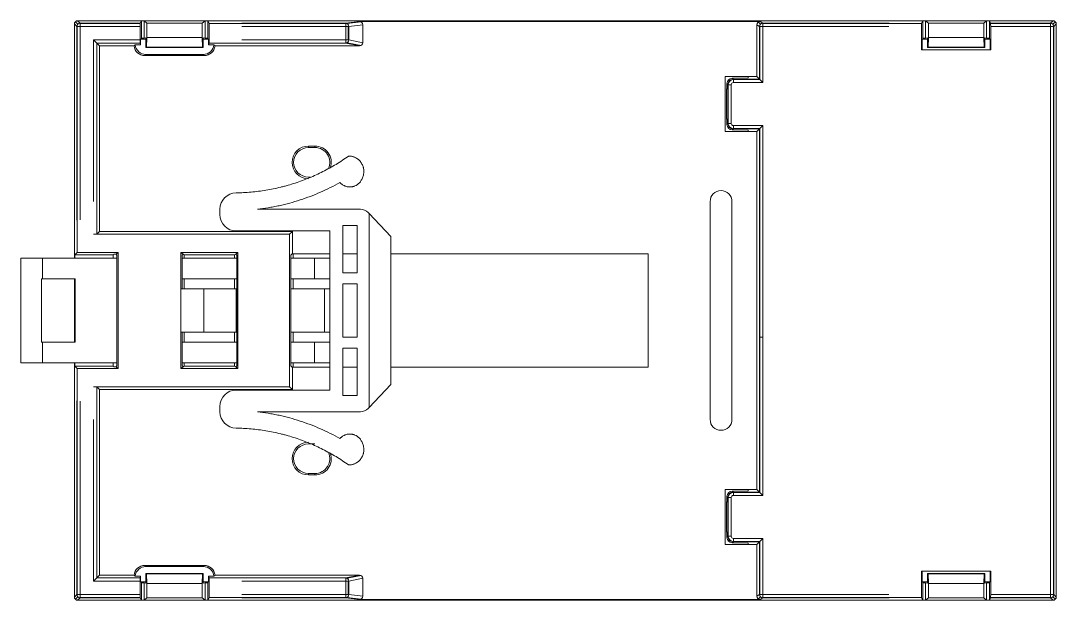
# Model space of a CAD drawing. Header units: millimetres. Extents: x 1713 to 2133, y 1029 to 1326.
# Drawn here: x 1913.3 to 2008.5, y 1108.9 to 1162.1 of the extents above; entities that cross this region are included whole.
import ezdxf

# ---------------------------------------------------------------- set-up
doc = ezdxf.new("R2010")
doc.units = ezdxf.units.MM
doc.layers.add('14', color=7, linetype='Continuous', true_color=0xffffff)

msp = doc.modelspace()

# ---------------------------------------------------------------- linework, layer by layer
at = {"layer": '14', "color": 7, "linetype": 'Continuous', "lineweight": 18}
for p, q in [((1918.278, 1140.259), (1918.278, 1161.759)), ((1918.278, 1161.759), (1918.278, 1140.259)), ((1924.678, 1162.059), (1918.578, 1162.059)), ((1924.428, 1162.059), (1918.578, 1162.059)), ((1924.311, 1161.824), (1924.428, 1162.059)), ((1924.428, 1162.059), (1924.428, 1160.359)), ((1924.678, 1162.059), (1924.678, 1160.459)), ((1924.94, 1161.849), (1924.678, 1162.059)), ((1924.678, 1162.059), (1930.278, 1162.059)), ((1924.94, 1161.849), (1930.016, 1161.849)), ((1924.94, 1160.532), (1924.94, 1161.849)), ((1930.278, 1162.059), (1930.016, 1161.849)), ((1930.016, 1160.532), (1930.016, 1161.849)), ((1930.278, 1160.459), (1930.278, 1162.059)), ((1996.478, 1162.059), (1930.278, 1162.059)), ((1930.528, 1162.059), (1930.645, 1161.824)), ((1930.528, 1160.359), (1930.528, 1162.059)), ((1996.228, 1162.059), (1930.528, 1162.059)), ((1943.208, 1161.824), (1944.471, 1161.989)), ((1944.471, 1161.989), (1981.28, 1161.989)), ((1944.778, 1161.691), (1944.778, 1160.043)), ((1980.98, 1161.689), (1980.98, 1156.929)), ((1996.228, 1162.059), (1996.111, 1161.824)), ((1996.228, 1160.359), (1996.228, 1162.059)), ((1996.478, 1160.459), (1996.478, 1162.059)), ((1996.478, 1162.059), (1996.74, 1161.849)), ((2002.078, 1162.059), (1996.478, 1162.059)), ((2001.816, 1161.849), (1996.74, 1161.849)), ((1996.74, 1160.532), (1996.74, 1161.849)), ((2001.816, 1161.849), (2002.078, 1162.059)), ((2001.816, 1160.532), (2001.816, 1161.849)), ((2002.078, 1162.059), (2002.078, 1160.459)), ((2008.178, 1162.059), (2002.078, 1162.059)), ((2002.328, 1162.059), (2002.328, 1160.359)), ((2002.445, 1161.824), (2002.328, 1162.059)), ((2008.178, 1162.059), (2002.328, 1162.059)), ((2008.478, 1109.159), (2008.478, 1161.759)), ((2008.478, 1109.159), (2008.478, 1161.759)), ((1924.306, 1161.525), (1924.306, 1160.293)), ((1930.651, 1161.525), (1930.651, 1160.293)), ((1996.106, 1159.394), (1996.106, 1161.525)), ((2002.451, 1161.525), (2002.451, 1159.394)), ((1920.343, 1159.994), (1920.043, 1160.293)), ((1920.343, 1159.994), (1920.59, 1159.747)), ((1920.59, 1142.721), (1920.59, 1159.747)), ((1923.761, 1159.747), (1920.59, 1159.747)), ((1923.86, 1159.846), (1923.761, 1159.747)), ((1923.86, 1159.846), (1924.36, 1159.846)), ((1924.311, 1159.994), (1924.36, 1159.846)), ((1924.36, 1160.359), (1924.853, 1160.359)), ((1924.36, 1160.359), (1924.36, 1159.846)), ((1924.678, 1160.459), (1924.428, 1160.459)), ((1924.678, 1160.459), (1924.853, 1160.501)), ((1924.853, 1159.607), (1924.853, 1160.501)), ((1924.901, 1159.621), (1924.94, 1160.532)), ((1924.94, 1160.532), (1930.016, 1160.532)), ((1930.016, 1160.532), (1930.056, 1159.621)), ((1930.104, 1160.501), (1930.104, 1159.607)), ((1930.104, 1160.501), (1930.278, 1160.459)), ((1930.104, 1160.359), (1930.596, 1160.359)), ((1930.529, 1160.459), (1930.278, 1160.459)), ((1930.596, 1159.846), (1930.596, 1160.359)), ((1930.646, 1159.994), (1930.596, 1159.846)), ((1930.596, 1159.846), (1931.097, 1159.846)), ((1931.196, 1159.747), (1931.097, 1159.846)), ((1944.472, 1159.747), (1931.196, 1159.747)), ((1944.472, 1159.747), (1943.208, 1159.994)), ((1996.653, 1160.359), (1996.16, 1160.359)), ((1996.16, 1159.394), (1996.16, 1160.359)), ((1996.478, 1160.459), (1996.228, 1160.459)), ((1996.653, 1160.501), (1996.478, 1160.459)), ((1996.653, 1160.501), (1996.653, 1159.607)), ((1996.74, 1160.532), (1996.701, 1159.621)), ((2001.816, 1160.532), (1996.74, 1160.532)), ((2001.856, 1159.621), (2001.816, 1160.532)), ((2002.078, 1160.459), (2001.904, 1160.501)), ((2001.904, 1159.607), (2001.904, 1160.501)), ((2002.396, 1160.359), (2001.904, 1160.359)), ((2002.328, 1160.459), (2002.078, 1160.459)), ((2002.396, 1160.359), (2002.396, 1159.394)), ((1924.753, 1158.859), (1930.204, 1158.859)), ((1924.853, 1159.607), (1924.901, 1159.621)), ((1924.853, 1159.607), (1930.104, 1159.607)), ((1924.853, 1158.959), (1930.104, 1158.959)), ((1930.056, 1159.621), (1924.901, 1159.621)), ((1930.056, 1159.621), (1930.104, 1159.607)), ((2002.451, 1159.394), (1996.106, 1159.394)), ((1996.701, 1159.621), (1996.653, 1159.607)), ((2001.904, 1159.607), (1996.653, 1159.607)), ((1996.701, 1159.621), (2001.856, 1159.621)), ((2001.904, 1159.607), (2001.856, 1159.621)), ((1978.071, 1156.929), (1980.178, 1156.929)), ((1978.071, 1156.929), (1978.071, 1151.889)), ((1980.178, 1156.819), (1978.716, 1156.784)), ((1980.178, 1156.929), (1980.98, 1156.929)), ((1980.178, 1156.819), (1980.178, 1156.929)), ((1980.98, 1156.929), (1981.228, 1156.682)), ((1978.228, 1156.272), (1978.228, 1155.77)), ((1981.527, 1156.382), (1981.228, 1156.682)), ((1978.228, 1155.81), (1978.19, 1155.809)), ((1978.228, 1155.77), (1978.19, 1155.809)), ((1978.19, 1155.809), (1978.19, 1153.009)), ((1978.228, 1153.047), (1978.19, 1153.009)), ((1978.19, 1153.009), (1978.228, 1153.008)), ((1978.228, 1153.047), (1978.228, 1152.545)), ((1980.98, 1151.889), (1981.228, 1152.136)), ((1981.527, 1152.435), (1981.228, 1152.136)), ((1980.178, 1151.889), (1978.071, 1151.889)), ((1978.716, 1152.034), (1980.178, 1151.998)), ((1980.178, 1151.998), (1980.178, 1151.889)), ((1980.98, 1151.889), (1980.178, 1151.889)), ((1980.98, 1151.889), (1980.98, 1119.029)), ((1940.378, 1150.559), (1939.778, 1150.559)), ((1939.778, 1150.419), (1940.378, 1150.419)), ((1939.778, 1147.698), (1939.963, 1147.698)), ((1976.678, 1125.459), (1976.678, 1145.459)), ((1978.678, 1145.459), (1978.678, 1125.459)), ((1931.647, 1144.259), (1931.647, 1144.757)), ((1935.094, 1144.759), (1944.547, 1144.759)), ((1945.347, 1144.368), (1945.273, 1144.447)), ((1945.347, 1144.368), (1947.347, 1142.259)), ((1945.347, 1126.549), (1945.347, 1144.368)), ((1920.343, 1142.474), (1920.59, 1142.721)), ((1938.315, 1142.721), (1920.59, 1142.721)), ((1933.147, 1142.759), (1941.747, 1142.759)), ((1938.315, 1142.721), (1938.053, 1142.459)), ((1938.315, 1142.721), (1938.315, 1140.695)), ((1941.747, 1142.759), (1941.747, 1128.159)), ((1942.947, 1138.909), (1942.947, 1143.259)), ((1942.947, 1143.259), (1944.247, 1143.259)), ((1944.247, 1138.909), (1944.247, 1143.259)), ((1920.043, 1142.459), (1938.053, 1142.459)), ((1938.053, 1142.459), (1938.053, 1128.459)), ((1947.347, 1142.259), (1947.347, 1128.659)), ((1918.513, 1140.762), (1918.313, 1140.562)), ((1922.304, 1140.772), (1918.812, 1140.772)), ((1921.845, 1140.562), (1921.919, 1140.636)), ((1922.101, 1140.636), (1921.919, 1140.636)), ((1922.304, 1140.772), (1922.101, 1140.636)), ((1922.189, 1140.548), (1922.101, 1140.636)), ((1922.304, 1130.146), (1922.304, 1140.772)), ((1928.053, 1130.146), (1928.053, 1140.772)), ((1933.304, 1140.772), (1928.053, 1140.772)), ((1928.053, 1140.772), (1928.256, 1140.636)), ((1928.168, 1140.548), (1928.256, 1140.636)), ((1928.367, 1140.562), (1928.256, 1140.636)), ((1932.99, 1140.562), (1933.101, 1140.636)), ((1933.304, 1140.772), (1933.101, 1140.636)), ((1933.189, 1140.548), (1933.101, 1140.636)), ((1933.304, 1130.146), (1933.304, 1140.772)), ((1938.315, 1140.695), (1938.168, 1140.548)), ((1938.315, 1140.659), (1938.315, 1140.695)), ((1938.315, 1140.659), (1941.747, 1140.659)), ((1938.367, 1140.659), (1938.367, 1140.259)), ((1942.947, 1140.659), (1944.247, 1140.659)), ((1947.347, 1140.659), (1970.978, 1140.659)), ((1970.978, 1130.259), (1970.978, 1140.659)), ((1913.347, 1140.259), (1915.347, 1140.259)), ((1913.347, 1130.659), (1913.347, 1140.259)), ((1922.189, 1140.259), (1915.347, 1140.259)), ((1918.313, 1140.562), (1921.845, 1140.562)), ((1918.313, 1140.562), (1918.313, 1140.259)), ((1921.845, 1140.562), (1921.845, 1140.259)), ((1922.189, 1140.548), (1922.189, 1130.369)), ((1928.168, 1140.548), (1928.168, 1137.459)), ((1933.189, 1140.259), (1928.168, 1140.259)), ((1928.367, 1140.562), (1928.367, 1140.259)), ((1928.367, 1140.562), (1932.99, 1140.562)), ((1932.99, 1140.562), (1932.99, 1140.259)), ((1933.189, 1140.548), (1933.189, 1130.369)), ((1938.168, 1140.548), (1938.168, 1130.369)), ((1940.347, 1140.259), (1938.168, 1140.259)), ((1940.347, 1138.359), (1940.347, 1140.259)), ((1940.347, 1140.259), (1941.747, 1140.259)), ((1944.247, 1138.909), (1942.947, 1138.909)), ((1915.247, 1138.359), (1915.247, 1132.559)), ((1915.347, 1138.359), (1915.247, 1138.359)), ((1918.347, 1138.359), (1915.347, 1138.359)), ((1918.278, 1132.559), (1918.278, 1138.358)), ((1918.278, 1138.358), (1918.278, 1132.559)), ((1918.313, 1138.359), (1918.313, 1132.559)), ((1918.347, 1132.559), (1918.347, 1138.359)), ((1933.189, 1138.359), (1928.168, 1138.359)), ((1928.367, 1138.359), (1928.367, 1137.459)), ((1932.99, 1138.359), (1932.99, 1137.459)), ((1940.347, 1138.359), (1938.168, 1138.359)), ((1938.367, 1138.359), (1938.367, 1137.459)), ((1940.347, 1138.359), (1941.747, 1138.359)), ((1944.247, 1137.909), (1942.947, 1137.909)), ((1942.947, 1133.009), (1942.947, 1137.909)), ((1944.247, 1133.009), (1944.247, 1137.909)), ((1930.16, 1137.459), (1928.053, 1137.459)), ((1930.16, 1137.459), (1930.16, 1133.459)), ((1933.147, 1137.459), (1930.16, 1137.459)), ((1933.189, 1137.459), (1933.147, 1137.459)), ((1933.147, 1133.459), (1933.147, 1137.459)), ((1941.247, 1137.459), (1938.168, 1137.459)), ((1941.247, 1137.459), (1941.747, 1137.459)), ((1941.247, 1133.459), (1941.247, 1137.459)), ((1930.16, 1133.459), (1928.053, 1133.459)), ((1928.168, 1133.459), (1928.168, 1130.369)), ((1928.367, 1133.459), (1928.367, 1132.559)), ((1933.147, 1133.459), (1930.16, 1133.459)), ((1932.99, 1133.459), (1932.99, 1132.559)), ((1933.189, 1133.459), (1933.147, 1133.459)), ((1941.247, 1133.459), (1938.168, 1133.459)), ((1938.367, 1133.459), (1938.367, 1132.559)), ((1941.247, 1133.459), (1941.747, 1133.459)), ((1915.347, 1132.559), (1915.247, 1132.559)), ((1918.347, 1132.559), (1915.347, 1132.559)), ((1933.189, 1132.559), (1928.168, 1132.559)), ((1940.347, 1132.559), (1938.168, 1132.559)), ((1940.347, 1132.559), (1940.347, 1130.659)), ((1940.347, 1132.559), (1941.747, 1132.559)), ((1944.247, 1133.009), (1942.947, 1133.009)), ((1944.247, 1132.009), (1942.947, 1132.009)), ((1942.947, 1132.009), (1942.947, 1127.659)), ((1944.247, 1132.009), (1944.247, 1127.659)), ((1913.347, 1130.659), (1915.347, 1130.659)), ((1922.189, 1130.659), (1915.347, 1130.659)), ((1918.278, 1109.159), (1918.278, 1130.659)), ((1918.278, 1130.659), (1918.278, 1109.159)), ((1918.313, 1130.659), (1918.313, 1130.355)), ((1918.513, 1130.156), (1918.313, 1130.355)), ((1918.313, 1130.355), (1921.845, 1130.355)), ((1921.845, 1130.659), (1921.845, 1130.355)), ((1921.845, 1130.355), (1921.919, 1130.281)), ((1922.101, 1130.281), (1921.919, 1130.281)), ((1922.189, 1130.369), (1922.101, 1130.281)), ((1922.101, 1130.281), (1922.304, 1130.146)), ((1928.053, 1130.146), (1928.256, 1130.281)), ((1933.189, 1130.659), (1928.168, 1130.659)), ((1928.168, 1130.369), (1928.256, 1130.281)), ((1928.367, 1130.355), (1928.256, 1130.281)), ((1928.367, 1130.659), (1928.367, 1130.355)), ((1928.367, 1130.355), (1932.99, 1130.355)), ((1932.99, 1130.659), (1932.99, 1130.355)), ((1932.99, 1130.355), (1933.101, 1130.281)), ((1933.189, 1130.369), (1933.101, 1130.281)), ((1933.101, 1130.281), (1933.304, 1130.146)), ((1940.347, 1130.659), (1938.168, 1130.659)), ((1938.168, 1130.369), (1938.315, 1130.222)), ((1938.315, 1130.259), (1941.747, 1130.259)), ((1938.315, 1130.222), (1938.315, 1130.259)), ((1938.315, 1130.222), (1938.315, 1128.197)), ((1938.367, 1130.659), (1938.367, 1130.259)), ((1940.347, 1130.659), (1941.747, 1130.659)), ((1942.947, 1130.259), (1944.247, 1130.259)), ((1947.347, 1130.259), (1970.978, 1130.259)), ((1922.304, 1130.146), (1918.812, 1130.146)), ((1933.304, 1130.146), (1928.053, 1130.146)), ((1920.043, 1128.459), (1938.053, 1128.459)), ((1920.343, 1128.444), (1920.59, 1128.197)), ((1938.315, 1128.197), (1938.053, 1128.459)), ((1945.347, 1126.549), (1947.347, 1128.659)), ((1938.315, 1128.197), (1920.59, 1128.197)), ((1920.59, 1111.171), (1920.59, 1128.197)), ((1933.147, 1128.159), (1941.747, 1128.159)), ((1942.947, 1127.659), (1944.247, 1127.659)), ((1931.647, 1126.659), (1931.647, 1126.16)), ((1945.347, 1126.549), (1945.273, 1126.471)), ((1935.094, 1126.159), (1944.547, 1126.159)), ((1940.378, 1123.219), (1939.778, 1123.219)), ((1939.778, 1120.498), (1940.378, 1120.498)), ((1940.378, 1120.359), (1939.778, 1120.359)), ((1978.071, 1119.029), (1978.071, 1113.989)), ((1978.071, 1119.029), (1980.178, 1119.029)), ((1980.178, 1118.919), (1978.716, 1118.884)), ((1980.178, 1119.029), (1980.98, 1119.029)), ((1980.178, 1118.919), (1980.178, 1119.029)), ((1980.98, 1119.029), (1981.228, 1118.782)), ((1981.527, 1118.482), (1981.228, 1118.782)), ((1978.228, 1117.91), (1978.19, 1117.909)), ((1978.19, 1117.909), (1978.19, 1115.109)), ((1978.228, 1117.87), (1978.19, 1117.909)), ((1978.228, 1118.372), (1978.228, 1117.87)), ((1978.228, 1115.147), (1978.19, 1115.109)), ((1978.19, 1115.109), (1978.228, 1115.108)), ((1978.228, 1115.147), (1978.228, 1114.645)), ((1980.178, 1113.989), (1978.071, 1113.989)), ((1978.716, 1114.134), (1980.178, 1114.098)), ((1980.178, 1114.098), (1980.178, 1113.989)), ((1980.98, 1113.989), (1980.178, 1113.989)), ((1980.98, 1113.989), (1981.228, 1114.236)), ((1980.98, 1113.989), (1980.98, 1109.228)), ((1981.527, 1114.535), (1981.228, 1114.236)), ((1920.343, 1110.924), (1920.59, 1111.171)), ((1923.761, 1111.171), (1920.59, 1111.171)), ((1923.86, 1111.071), (1923.761, 1111.171)), ((1930.204, 1112.058), (1924.753, 1112.058)), ((1924.853, 1111.959), (1930.104, 1111.959)), ((1924.853, 1111.31), (1924.853, 1110.417)), ((1924.853, 1111.31), (1924.901, 1111.297)), ((1924.853, 1111.31), (1930.104, 1111.31)), ((1924.901, 1111.297), (1924.94, 1110.386)), ((1930.056, 1111.297), (1924.901, 1111.297)), ((1930.016, 1110.386), (1930.056, 1111.297)), ((1930.056, 1111.297), (1930.104, 1111.31)), ((1930.104, 1110.417), (1930.104, 1111.31)), ((1931.196, 1111.171), (1931.097, 1111.071)), ((1944.472, 1111.171), (1931.196, 1111.171)), ((1943.208, 1110.924), (1944.472, 1111.171)), ((1996.106, 1109.393), (1996.106, 1111.523)), ((2002.451, 1111.523), (1996.106, 1111.523)), ((1996.16, 1111.523), (1996.16, 1110.559)), ((1996.653, 1110.417), (1996.653, 1111.31)), ((1996.701, 1111.297), (1996.653, 1111.31)), ((2001.904, 1111.31), (1996.653, 1111.31)), ((1996.74, 1110.386), (1996.701, 1111.297)), ((1996.701, 1111.297), (2001.856, 1111.297)), ((2001.856, 1111.297), (2001.816, 1110.386)), ((2001.904, 1111.31), (2001.856, 1111.297)), ((2001.904, 1111.31), (2001.904, 1110.417)), ((2002.396, 1110.559), (2002.396, 1111.523)), ((2002.451, 1109.393), (2002.451, 1111.523)), ((1920.343, 1110.924), (1920.043, 1110.624)), ((1923.86, 1111.071), (1924.36, 1111.071)), ((1924.306, 1109.393), (1924.306, 1110.624)), ((1924.36, 1111.071), (1924.311, 1110.924)), ((1924.36, 1110.559), (1924.36, 1111.071)), ((1924.36, 1110.559), (1924.853, 1110.559)), ((1924.428, 1108.859), (1924.428, 1110.559)), ((1924.428, 1110.459), (1924.678, 1110.459)), ((1924.678, 1108.859), (1924.678, 1110.459)), ((1924.678, 1110.459), (1924.853, 1110.417)), ((1924.94, 1110.386), (1924.94, 1109.068)), ((1924.94, 1110.386), (1930.016, 1110.386)), ((1930.016, 1110.386), (1930.016, 1109.068)), ((1930.104, 1110.559), (1930.596, 1110.559)), ((1930.104, 1110.417), (1930.278, 1110.459)), ((1930.278, 1110.459), (1930.278, 1108.859)), ((1930.278, 1110.459), (1930.529, 1110.459)), ((1930.528, 1110.559), (1930.528, 1108.859)), ((1930.646, 1110.924), (1930.596, 1111.071)), ((1930.596, 1111.071), (1930.596, 1110.559)), ((1930.596, 1111.071), (1931.097, 1111.071)), ((1930.651, 1110.624), (1930.651, 1109.393)), ((1944.778, 1109.226), (1944.778, 1110.875)), ((1996.653, 1110.559), (1996.16, 1110.559)), ((1996.228, 1110.559), (1996.228, 1108.859)), ((1996.228, 1110.459), (1996.478, 1110.459)), ((1996.478, 1110.459), (1996.478, 1108.859)), ((1996.653, 1110.417), (1996.478, 1110.459)), ((1996.74, 1110.386), (1996.74, 1109.068)), ((2001.816, 1110.386), (1996.74, 1110.386)), ((2001.816, 1110.386), (2001.816, 1109.068)), ((2002.396, 1110.559), (2001.904, 1110.559)), ((2002.078, 1110.459), (2001.904, 1110.417)), ((2002.078, 1110.459), (2002.328, 1110.459)), ((2002.078, 1108.859), (2002.078, 1110.459)), ((2002.328, 1108.859), (2002.328, 1110.559)), ((1918.578, 1108.859), (1924.678, 1108.859)), ((1918.578, 1108.859), (1924.428, 1108.859)), ((1924.311, 1109.093), (1924.428, 1108.859)), ((1924.94, 1109.068), (1924.678, 1108.859)), ((1924.678, 1108.859), (1930.278, 1108.859)), ((1924.94, 1109.068), (1930.016, 1109.068)), ((1930.278, 1108.859), (1930.016, 1109.068)), ((1930.278, 1108.859), (1996.478, 1108.859)), ((1930.528, 1108.859), (1930.645, 1109.093)), ((1930.528, 1108.859), (1996.228, 1108.859)), ((1944.471, 1108.929), (1943.208, 1109.093)), ((1944.471, 1108.929), (1981.28, 1108.929)), ((1996.228, 1108.859), (1996.111, 1109.093)), ((1996.478, 1108.859), (1996.74, 1109.068)), ((2002.078, 1108.859), (1996.478, 1108.859)), ((2001.816, 1109.068), (1996.74, 1109.068)), ((2001.816, 1109.068), (2002.078, 1108.859)), ((2002.078, 1108.859), (2008.178, 1108.859)), ((2002.445, 1109.093), (2002.328, 1108.859)), ((2002.328, 1108.859), (2008.178, 1108.859))]:
    msp.add_line(p, q, dxfattribs=at)
at = {"layer": '14', "color": 7, "linetype": 'Continuous', "lineweight": 13}
for p, q in [((1918.513, 1161.525), (1918.278, 1161.759)), ((1918.601, 1161.736), (1918.366, 1161.971)), ((1918.578, 1162.059), (1918.812, 1161.824)), ((1918.812, 1161.824), (1924.311, 1161.824)), ((1918.812, 1161.824), (1918.812, 1161.525)), ((1924.31, 1161.814), (1918.812, 1161.814)), ((1943.208, 1161.814), (1930.647, 1161.814)), ((1933.646, 1161.824), (1943.208, 1161.824)), ((1943.208, 1161.525), (1943.208, 1161.824)), ((1944.593, 1161.965), (1943.322, 1161.799)), ((1944.778, 1161.691), (1943.498, 1161.525)), ((1981.228, 1161.525), (1980.98, 1161.689)), ((1981.334, 1161.753), (1981.087, 1161.918)), ((1981.28, 1161.989), (1981.527, 1161.824)), ((1981.527, 1161.525), (1981.527, 1161.824)), ((1981.527, 1161.824), (1993.111, 1161.824)), ((1996.11, 1161.814), (1981.527, 1161.814)), ((2002.445, 1161.824), (2007.944, 1161.824)), ((2007.944, 1161.814), (2002.447, 1161.814)), ((2007.944, 1161.824), (2008.178, 1162.059)), ((2007.944, 1161.525), (2007.944, 1161.824)), ((2008.156, 1161.736), (2008.391, 1161.971)), ((2008.478, 1161.759), (2008.244, 1161.525)), ((1918.513, 1143.762), (1918.513, 1161.525)), ((1918.513, 1161.525), (1918.812, 1161.525)), ((1918.523, 1161.525), (1918.523, 1140.764)), ((1924.306, 1161.525), (1918.812, 1161.525)), ((1918.812, 1161.525), (1918.812, 1143.772)), ((1943.208, 1161.525), (1933.651, 1161.525)), ((1943.208, 1160.293), (1943.208, 1161.525)), ((1943.498, 1161.525), (1943.208, 1161.525)), ((1943.439, 1160.293), (1943.439, 1161.525)), ((1943.498, 1161.525), (1943.498, 1160.293)), ((1981.228, 1156.682), (1981.228, 1161.525)), ((1981.527, 1161.525), (1981.228, 1161.525)), ((1981.242, 1161.525), (1981.242, 1156.667)), ((1993.106, 1161.525), (1981.527, 1161.525)), ((1981.527, 1161.525), (1981.527, 1156.382)), ((2007.944, 1161.525), (2002.451, 1161.525)), ((2007.944, 1161.525), (2008.244, 1161.525)), ((2007.944, 1109.393), (2007.944, 1161.525)), ((2008.234, 1161.525), (2008.234, 1109.393)), ((2008.244, 1161.525), (2008.244, 1109.393)), ((1920.043, 1145.459), (1920.043, 1160.293)), ((1920.043, 1160.293), (1924.306, 1160.293)), ((1924.31, 1160.009), (1920.328, 1160.009)), ((1920.328, 1160.009), (1920.328, 1142.47)), ((1924.311, 1159.994), (1920.343, 1159.994)), ((1920.343, 1159.994), (1920.343, 1145.474)), ((1930.647, 1160.009), (1943.208, 1160.009)), ((1943.208, 1159.994), (1933.646, 1159.994)), ((1933.651, 1160.293), (1943.208, 1160.293)), ((1943.498, 1160.293), (1943.208, 1160.293)), ((1943.208, 1160.293), (1943.208, 1159.994)), ((1943.34, 1160.028), (1944.612, 1159.779)), ((1943.498, 1160.293), (1944.778, 1160.043)), ((1924.853, 1158.959), (1924.753, 1158.859)), ((1930.204, 1158.859), (1930.104, 1158.959)), ((1978.318, 1156.182), (1978.228, 1156.272)), ((1978.618, 1156.182), (1978.318, 1156.182)), ((1978.318, 1152.635), (1978.318, 1156.182)), ((1978.333, 1156.182), (1978.333, 1152.635)), ((1978.371, 1156.629), (1978.464, 1156.535)), ((1978.618, 1156.182), (1978.618, 1152.635)), ((1978.716, 1156.784), (1978.817, 1156.682)), ((1978.817, 1156.682), (1981.228, 1156.682)), ((1978.817, 1156.382), (1978.817, 1156.682)), ((1978.817, 1156.667), (1981.242, 1156.667)), ((1981.527, 1156.382), (1978.817, 1156.382)), ((1978.228, 1152.545), (1978.318, 1152.635)), ((1978.618, 1152.635), (1978.318, 1152.635)), ((1978.464, 1152.282), (1978.371, 1152.189)), ((1978.817, 1152.136), (1978.716, 1152.034)), ((1978.817, 1152.435), (1978.817, 1152.136)), ((1978.817, 1152.435), (1981.527, 1152.435)), ((1978.817, 1152.151), (1981.242, 1152.151)), ((1981.228, 1152.136), (1978.817, 1152.136)), ((1981.228, 1133.026), (1981.228, 1152.136)), ((1981.242, 1152.151), (1981.242, 1133.026)), ((1981.527, 1152.435), (1981.527, 1133.026)), ((1939.778, 1150.559), (1939.778, 1150.419)), ((1940.378, 1150.419), (1940.378, 1150.559)), ((1913.347, 1140.259), (1913.347, 1130.659)), ((1915.347, 1140.259), (1915.347, 1138.359)), ((1981.228, 1118.782), (1981.228, 1133.026)), ((1981.527, 1133.026), (1981.228, 1133.026)), ((1981.242, 1133.026), (1981.242, 1118.767)), ((1981.527, 1133.026), (1981.527, 1118.482)), ((1915.347, 1132.559), (1915.347, 1130.659)), ((1918.523, 1130.153), (1918.523, 1109.393)), ((1920.328, 1110.909), (1920.328, 1128.448)), ((1918.513, 1109.393), (1918.513, 1127.156)), ((1918.812, 1127.146), (1918.812, 1109.393)), ((1920.043, 1110.624), (1920.043, 1125.459)), ((1920.343, 1125.444), (1920.343, 1110.924)), ((1939.778, 1120.498), (1939.778, 1120.359)), ((1940.378, 1120.359), (1940.378, 1120.498)), ((1978.716, 1118.884), (1978.817, 1118.782)), ((1978.817, 1118.482), (1978.817, 1118.782)), ((1978.817, 1118.782), (1981.228, 1118.782)), ((1978.817, 1118.767), (1981.242, 1118.767)), ((1978.318, 1118.282), (1978.228, 1118.372)), ((1978.318, 1114.735), (1978.318, 1118.282)), ((1978.618, 1118.282), (1978.318, 1118.282)), ((1978.333, 1118.282), (1978.333, 1114.735)), ((1978.371, 1118.729), (1978.464, 1118.635)), ((1978.618, 1118.282), (1978.618, 1114.735)), ((1981.527, 1118.482), (1978.817, 1118.482)), ((1978.228, 1114.645), (1978.318, 1114.735)), ((1978.618, 1114.735), (1978.318, 1114.735)), ((1978.464, 1114.382), (1978.371, 1114.289)), ((1978.817, 1114.236), (1978.716, 1114.134)), ((1978.817, 1114.535), (1978.817, 1114.236)), ((1978.817, 1114.535), (1981.527, 1114.535)), ((1978.817, 1114.251), (1981.242, 1114.251)), ((1981.228, 1114.236), (1978.817, 1114.236)), ((1981.228, 1109.393), (1981.228, 1114.236)), ((1981.242, 1114.251), (1981.242, 1109.393)), ((1981.527, 1114.535), (1981.527, 1109.393)), ((1924.753, 1112.058), (1924.853, 1111.959)), ((1930.104, 1111.959), (1930.204, 1112.058)), ((1944.612, 1111.138), (1943.34, 1110.889)), ((1924.306, 1110.624), (1920.043, 1110.624)), ((1920.328, 1110.909), (1924.31, 1110.909)), ((1920.343, 1110.924), (1924.311, 1110.924)), ((1943.208, 1110.909), (1930.647, 1110.909)), ((1933.646, 1110.924), (1943.208, 1110.924)), ((1943.208, 1110.624), (1933.651, 1110.624)), ((1943.208, 1110.924), (1943.208, 1110.624)), ((1943.208, 1110.624), (1943.498, 1110.624)), ((1943.208, 1109.393), (1943.208, 1110.624)), ((1943.439, 1110.624), (1943.439, 1109.393)), ((1944.778, 1110.875), (1943.498, 1110.624)), ((1943.498, 1110.624), (1943.498, 1109.393)), ((1918.278, 1109.159), (1918.513, 1109.393)), ((1918.513, 1109.393), (1918.812, 1109.393)), ((1918.812, 1109.393), (1924.306, 1109.393)), ((1918.812, 1109.093), (1918.812, 1109.393)), ((1933.651, 1109.393), (1943.208, 1109.393)), ((1943.208, 1109.393), (1943.498, 1109.393)), ((1943.208, 1109.093), (1943.208, 1109.393)), ((1943.498, 1109.393), (1944.778, 1109.226)), ((1980.98, 1109.228), (1981.228, 1109.393)), ((1981.527, 1109.393), (1981.228, 1109.393)), ((1981.527, 1109.393), (1993.106, 1109.393)), ((1981.527, 1109.393), (1981.527, 1109.093)), ((2002.451, 1109.393), (2007.944, 1109.393)), ((2007.944, 1109.393), (2008.244, 1109.393)), ((2007.944, 1109.393), (2007.944, 1109.093)), ((2008.244, 1109.393), (2008.478, 1109.159)), ((1918.601, 1109.181), (1918.366, 1108.947)), ((1918.812, 1109.093), (1918.578, 1108.859)), ((1918.812, 1109.103), (1924.31, 1109.103)), ((1924.311, 1109.093), (1918.812, 1109.093)), ((1930.647, 1109.103), (1943.208, 1109.103)), ((1943.208, 1109.093), (1933.646, 1109.093)), ((1944.593, 1108.953), (1943.322, 1109.118)), ((1981.334, 1109.164), (1981.087, 1108.999)), ((1981.527, 1109.093), (1981.28, 1108.929)), ((1981.527, 1109.103), (1996.11, 1109.103)), ((1993.111, 1109.093), (1981.527, 1109.093)), ((2007.944, 1109.093), (2002.445, 1109.093)), ((2002.447, 1109.103), (2007.944, 1109.103)), ((2008.178, 1108.859), (2007.944, 1109.093)), ((2008.156, 1109.181), (2008.391, 1108.947))]:
    msp.add_line(p, q, dxfattribs=at)
at = {"layer": '14', "color": 7, "linetype": 'Continuous', "lineweight": 18}
for centre, radius, start, end in [((1939.778, 1149.059), 1.5, 90, 270), ((1939.778, 1149.059), 1.36, 90, 270), ((1940.378, 1149.059), 1.5, 341.48248, 90), ((1940.378, 1149.059), 1.36, 334.50468, 90), ((1977.678, 1145.459), 1, 0, 180), ((1933.147, 1144.757), 1.5, 90.66317, 180), ((1944.547, 1143.759), 1, 43.47181, 90), ((1933.147, 1144.259), 1.5, 180, 270), ((1933.147, 1126.659), 1.5, 90, 180), ((1944.547, 1127.159), 1, 270, 316.52819), ((1933.147, 1126.16), 1.5, 180, 269.33683), ((1977.678, 1125.459), 1, 180, 0), ((1939.778, 1121.859), 1.5, 90, 270), ((1939.778, 1121.859), 1.36, 90, 270), ((1940.378, 1121.859), 1.36, 270, 24.55875), ((1940.378, 1121.859), 1.5, 270, 18.9422)]:
    msp.add_arc(centre, radius, start, end, dxfattribs=at)
for centre, major_axis, ratio, start_param, end_param in [((1918.578, 1161.759), (0.257, -0.154), 0.999793, 2.111282, 3.681892), ((1918.578, 1161.759), (-0.212, 0.212), 0.998783, 5.498396, 7.067974), ((1924.311, 1161.525), (0, 0.3), 0.017455, 0.034907, 1.570796), ((1930.645, 1161.525), (0, 0.3), 0.017455, 4.712389, 6.248279), ((1944.468, 1161.689), (0.308, 0.04), 0.965377, 6.158029, 7.719793), ((1981.281, 1161.689), (-0.25, 0.167), 0.998023, 5.301071, 6.87004), ((1996.111, 1161.525), (0, 0.3), 0.017455, 0.034907, 1.570796), ((2002.445, 1161.525), (0, 0.3), 0.017455, 4.712389, 6.248279), ((2008.178, 1161.759), (0.257, 0.154), 0.999793, 5.742886, 7.313496), ((2008.178, 1161.759), (0.212, 0.212), 0.998783, 5.498396, 7.067974), ((1924.756, 1159.86), (0.709, 0.709), 0.997265, 2.468693, 3.925621), ((1924.855, 1159.96), (0.709, 0.709), 0.997265, 2.468693, 3.925621), ((1924.311, 1160.293), (0, 0.3), 0.017455, 1.570796, 3.089233), ((1930.101, 1159.96), (0.709, -0.709), 0.997265, 5.499157, 6.956085), ((1930.201, 1159.86), (0.709, -0.709), 0.997265, 5.499157, 6.956085), ((1930.645, 1160.293), (0, 0.3), 0.017455, 3.193953, 4.712389), ((1944.468, 1160.047), (0.305, -0.06), 0.964691, 4.912425, 6.469675), ((1978.717, 1156.283), (0.176, 0.471), 0.968273, 0.370404, 1.938461), ((1978.717, 1152.535), (-0.176, 0.471), 0.968273, 1.203131, 2.771189), ((1920.043, 1142.474), (-0.3, 0), 0.052408, 1.570796, 3.089233), ((1918.812, 1140.761), (-0.3, 0), 0.034921, 4.712389, 6.248279), ((1918.812, 1130.156), (-0.3, 0), 0.034921, 0.034907, 1.570796), ((1920.043, 1128.443), (-0.3, 0), 0.052408, 3.193953, 4.712389), ((1978.717, 1118.383), (0.176, 0.471), 0.968273, 0.370404, 1.938461), ((1978.717, 1114.635), (-0.176, 0.471), 0.968273, 1.203131, 2.771189), ((1924.756, 1111.057), (-0.709, 0.709), 0.997265, 5.499157, 6.956085), ((1924.855, 1110.958), (-0.709, 0.709), 0.997265, 5.499157, 6.956085), ((1930.101, 1110.958), (-0.709, -0.709), 0.997265, 2.468693, 3.925621), ((1930.201, 1111.057), (-0.709, -0.709), 0.997265, 2.468693, 3.925621), ((1944.468, 1110.87), (-0.305, -0.06), 0.964691, 2.955103, 4.512353), ((1924.311, 1110.624), (0, 0.3), 0.017455, 0.05236, 1.570796), ((1930.645, 1110.624), (0, 0.3), 0.017455, 4.712389, 6.230825), ((1924.311, 1109.393), (0, 0.3), 0.017455, 1.570796, 3.106686), ((1930.645, 1109.393), (0, 0.3), 0.017455, 3.176499, 4.712389), ((1996.111, 1109.393), (0, 0.3), 0.017455, 1.570796, 3.106686), ((2002.445, 1109.393), (0, 0.3), 0.017455, 3.176499, 4.712389), ((1918.578, 1109.159), (-0.257, -0.154), 0.999793, 5.742886, 7.313496), ((1918.578, 1109.159), (-0.212, -0.212), 0.998783, 5.498396, 7.067974), ((1944.468, 1109.229), (-0.308, 0.04), 0.965377, 1.704985, 3.266749), ((1981.281, 1109.229), (-0.25, -0.167), 0.998023, 5.69633, 7.2653), ((2008.178, 1109.159), (-0.257, 0.154), 0.999793, 2.111282, 3.681892), ((2008.178, 1109.159), (0.212, -0.212), 0.998783, 5.498396, 7.067974)]:
    msp.add_ellipse(centre, major_axis=major_axis, ratio=ratio, start_param=start_param, end_param=end_param, dxfattribs=at)
at = {"layer": '14', "color": 7, "linetype": 'Continuous', "lineweight": 13}
for centre, major_axis, ratio, start_param, end_param in [((1918.812, 1161.525), (-0.212, -0.212), 0.998783, 3.9276, 5.497178), ((1943.208, 1161.525), (0.039, -0.297), 0.965377, 1.44564, 3.007404), ((1981.527, 1161.525), (0.166, 0.25), 0.998023, 0.588682, 2.157652), ((2007.944, 1161.525), (-0.212, 0.212), 0.998783, 3.9276, 5.497178), ((1943.208, 1160.293), (0.058, 0.294), 0.964691, 3.341629, 4.898879), ((1978.818, 1156.182), (0.354, 0.354), 0.999456, 0.786768, 2.354825), ((1978.834, 1156.166), (0.355, -0.355), 0.997265, 2.387328, 3.895857), ((1978.818, 1156.182), (0.142, -0.142), 0.997265, 2.357564, 3.925621), ((1978.818, 1152.636), (-0.354, 0.354), 0.999456, 0.786768, 2.354825), ((1978.834, 1152.651), (0.355, 0.355), 0.997265, 2.387328, 3.895857), ((1978.818, 1152.636), (0.142, 0.142), 0.997265, 2.357564, 3.925621), ((1978.818, 1118.282), (0.354, 0.354), 0.999456, 0.786768, 2.354825), ((1978.834, 1118.266), (0.355, -0.355), 0.997265, 2.387328, 3.895857), ((1978.818, 1118.282), (0.142, -0.142), 0.997265, 2.357564, 3.925621), ((1978.818, 1114.736), (-0.354, 0.354), 0.999456, 0.786768, 2.354825), ((1978.834, 1114.751), (0.355, 0.355), 0.997265, 2.387328, 3.895857), ((1978.818, 1114.736), (0.142, 0.142), 0.997265, 2.357564, 3.925621), ((1943.208, 1110.624), (-0.058, 0.294), 0.964691, 4.525899, 6.083149), ((1918.812, 1109.393), (0.212, -0.212), 0.998783, 3.9276, 5.497178), ((1943.208, 1109.393), (-0.039, -0.297), 0.965377, 0.134189, 1.695953), ((1981.527, 1109.393), (0.166, -0.25), 0.998023, 4.125534, 5.694504), ((2007.944, 1109.393), (0.212, 0.212), 0.998783, 3.9276, 5.497178)]:
    msp.add_ellipse(centre, major_axis=major_axis, ratio=ratio, start_param=start_param, end_param=end_param, dxfattribs=at)
at = {"layer": '14', "color": 7, "linetype": 'Continuous', "lineweight": 18}
for points, knots in [([(1933.13, 1146.257), (1933.59, 1146.263), (1934.507, 1146.308), (1935.418, 1146.423), (1936.326, 1146.573), (1936.778, 1146.665), (1937.341, 1146.803), (1937.454, 1146.832), (1937.679, 1146.891), (1937.791, 1146.922), (1938.125, 1147.018), (1938.347, 1147.085), (1939.004, 1147.301), (1939.435, 1147.46), (1940.282, 1147.811), (1941.115, 1148.193), (1941.918, 1148.638), (1942.706, 1149.114), (1943.092, 1149.368), (1943.471, 1149.638)], [0, 0, 0, 0, 0.125, 0.25, 0.25, 0.375, 0.375, 0.40625, 0.40625, 0.4375, 0.4375, 0.5, 0.5, 0.625, 0.625, 0.75, 0.875, 0.875, 1, 1, 1, 1]), ([(1943.471, 1149.638), (1943.53, 1149.639), (1943.589, 1149.635), (1943.705, 1149.62), (1943.763, 1149.609), (1943.848, 1149.587), (1943.876, 1149.579), (1943.918, 1149.565), (1943.933, 1149.56), (1943.96, 1149.55), (1944.029, 1149.524), (1944.149, 1149.467), (1944.247, 1149.404), (1944.319, 1149.352), (1944.342, 1149.333), (1944.388, 1149.295), (1944.41, 1149.276), (1944.474, 1149.215), (1944.513, 1149.172), (1944.588, 1149.082), (1944.622, 1149.034), (1944.685, 1148.933), (1944.713, 1148.881), (1944.762, 1148.775), (1944.783, 1148.72), (1944.81, 1148.636), (1944.818, 1148.608), (1944.829, 1148.565), (1944.832, 1148.551), (1944.839, 1148.522), (1944.842, 1148.507), (1944.855, 1148.435), (1944.869, 1148.318), (1944.868, 1148.201), (1944.863, 1148.127), (1944.862, 1148.112), (1944.859, 1148.083), (1944.857, 1148.068), (1944.851, 1148.024), (1944.847, 1147.995), (1944.83, 1147.909), (1944.815, 1147.852), (1944.778, 1147.741), (1944.756, 1147.686), (1944.73, 1147.633)], [0, 0, 0, 0, 0.0625, 0.0625, 0.125, 0.125, 0.15625, 0.15625, 0.171875, 0.171875, 0.1875, 0.25, 0.3125, 0.3125, 0.34375, 0.34375, 0.375, 0.375, 0.4375, 0.4375, 0.5, 0.5, 0.5625, 0.5625, 0.625, 0.625, 0.65625, 0.65625, 0.671875, 0.671875, 0.6875, 0.6875, 0.75, 0.8125, 0.8125, 0.828125, 0.828125, 0.84375, 0.84375, 0.875, 0.875, 0.9375, 0.9375, 1, 1, 1, 1]), ([(1944.73, 1147.633), (1944.714, 1147.582), (1944.674, 1147.483), (1944.622, 1147.391), (1944.579, 1147.325), (1944.563, 1147.303), (1944.531, 1147.26), (1944.515, 1147.239), (1944.463, 1147.179), (1944.389, 1147.103), (1944.305, 1147.038), (1944.25, 1147.001), (1944.239, 1146.993), (1944.216, 1146.979), (1944.182, 1146.958), (1944.147, 1146.939), (1944.076, 1146.904), (1944.028, 1146.883), (1943.953, 1146.857), (1943.927, 1146.849), (1943.876, 1146.835), (1943.85, 1146.829), (1943.771, 1146.813), (1943.667, 1146.799), (1943.561, 1146.798), (1943.481, 1146.803), (1943.454, 1146.806), (1943.401, 1146.813), (1943.375, 1146.817), (1943.297, 1146.833), (1943.246, 1146.846), (1943.171, 1146.872), (1943.146, 1146.881), (1943.097, 1146.902), (1943.073, 1146.913), (1943.001, 1146.948), (1942.91, 1147.002), (1942.826, 1147.066), (1942.766, 1147.119), (1942.747, 1147.138), (1942.709, 1147.176), (1942.691, 1147.195), (1942.673, 1147.215)], [0, 0, 0, 0, 0.0625, 0.125, 0.125, 0.15625, 0.15625, 0.1875, 0.1875, 0.25, 0.3125, 0.3125, 0.328125, 0.328125, 0.34375, 0.375, 0.375, 0.4375, 0.4375, 0.46875, 0.46875, 0.5, 0.5, 0.5625, 0.625, 0.625, 0.65625, 0.65625, 0.6875, 0.6875, 0.75, 0.75, 0.78125, 0.78125, 0.8125, 0.8125, 0.875, 0.9375, 0.9375, 0.96875, 0.96875, 1, 1, 1, 1]), ([(1942.673, 1147.215), (1942.087, 1146.883), (1941.489, 1146.583), (1940.269, 1146.045), (1939.647, 1145.808), (1938.38, 1145.397), (1937.735, 1145.223), (1936.995, 1145.064), (1936.913, 1145.047), (1936.748, 1145.013), (1936.665, 1144.997), (1936.418, 1144.95), (1936.252, 1144.921), (1935.756, 1144.841), (1935.425, 1144.795), (1935.094, 1144.759)], [0, 0, 0, 0, 0.25, 0.25, 0.5, 0.5, 0.75, 0.75, 0.78125, 0.78125, 0.8125, 0.8125, 0.875, 0.875, 1, 1, 1, 1]), ([(1942.673, 1123.702), (1942.087, 1124.035), (1941.489, 1124.335), (1940.269, 1124.872), (1939.647, 1125.109), (1938.38, 1125.52), (1937.735, 1125.694), (1936.995, 1125.854), (1936.913, 1125.871), (1936.748, 1125.904), (1936.665, 1125.92), (1936.418, 1125.967), (1936.252, 1125.996), (1935.756, 1126.077), (1935.425, 1126.122), (1935.094, 1126.159)], [0, 0, 0, 0, 0.25, 0.25, 0.5, 0.5, 0.75, 0.75, 0.78125, 0.78125, 0.8125, 0.8125, 0.875, 0.875, 1, 1, 1, 1]), ([(1933.13, 1124.66), (1933.59, 1124.655), (1934.507, 1124.609), (1935.418, 1124.494), (1936.326, 1124.345), (1936.778, 1124.252), (1937.341, 1124.115), (1937.454, 1124.086), (1937.679, 1124.026), (1937.791, 1123.995), (1938.125, 1123.9), (1938.347, 1123.832), (1939.004, 1123.617), (1939.435, 1123.457), (1940.282, 1123.106), (1941.115, 1122.724), (1941.918, 1122.28), (1942.706, 1121.803), (1943.092, 1121.549), (1943.471, 1121.279)], [0, 0, 0, 0, 0.125, 0.25, 0.25, 0.375, 0.375, 0.40625, 0.40625, 0.4375, 0.4375, 0.5, 0.5, 0.625, 0.625, 0.75, 0.875, 0.875, 1, 1, 1, 1]), ([(1944.73, 1123.285), (1944.714, 1123.336), (1944.674, 1123.434), (1944.622, 1123.526), (1944.579, 1123.593), (1944.563, 1123.615), (1944.531, 1123.657), (1944.515, 1123.678), (1944.463, 1123.739), (1944.389, 1123.814), (1944.305, 1123.879), (1944.25, 1123.917), (1944.239, 1123.924), (1944.216, 1123.939), (1944.182, 1123.959), (1944.147, 1123.978), (1944.076, 1124.014), (1944.028, 1124.034), (1943.953, 1124.06), (1943.927, 1124.068), (1943.876, 1124.082), (1943.85, 1124.089), (1943.771, 1124.105), (1943.667, 1124.119), (1943.561, 1124.119), (1943.481, 1124.114), (1943.454, 1124.111), (1943.401, 1124.105), (1943.375, 1124.1), (1943.297, 1124.085), (1943.246, 1124.071), (1943.171, 1124.045), (1943.146, 1124.036), (1943.097, 1124.016), (1943.073, 1124.005), (1943.001, 1123.969), (1942.91, 1123.916), (1942.826, 1123.851), (1942.766, 1123.798), (1942.747, 1123.78), (1942.709, 1123.742), (1942.691, 1123.722), (1942.673, 1123.702)], [0, 0, 0, 0, 0.0625, 0.125, 0.125, 0.15625, 0.15625, 0.1875, 0.1875, 0.25, 0.3125, 0.3125, 0.328125, 0.328125, 0.34375, 0.375, 0.375, 0.4375, 0.4375, 0.46875, 0.46875, 0.5, 0.5, 0.5625, 0.625, 0.625, 0.65625, 0.65625, 0.6875, 0.6875, 0.75, 0.75, 0.78125, 0.78125, 0.8125, 0.8125, 0.875, 0.9375, 0.9375, 0.96875, 0.96875, 1, 1, 1, 1]), ([(1943.471, 1121.279), (1943.53, 1121.279), (1943.589, 1121.283), (1943.705, 1121.297), (1943.763, 1121.308), (1943.848, 1121.33), (1943.876, 1121.339), (1943.918, 1121.352), (1943.933, 1121.357), (1943.96, 1121.367), (1944.029, 1121.394), (1944.149, 1121.45), (1944.247, 1121.513), (1944.319, 1121.566), (1944.342, 1121.584), (1944.388, 1121.622), (1944.41, 1121.642), (1944.474, 1121.702), (1944.513, 1121.745), (1944.588, 1121.836), (1944.622, 1121.884), (1944.685, 1121.984), (1944.713, 1122.036), (1944.762, 1122.143), (1944.783, 1122.197), (1944.81, 1122.281), (1944.818, 1122.309), (1944.829, 1122.353), (1944.832, 1122.367), (1944.839, 1122.396), (1944.842, 1122.41), (1944.855, 1122.483), (1944.869, 1122.599), (1944.868, 1122.717), (1944.863, 1122.79), (1944.862, 1122.805), (1944.859, 1122.834), (1944.857, 1122.849), (1944.851, 1122.893), (1944.847, 1122.922), (1944.83, 1123.009), (1944.815, 1123.065), (1944.778, 1123.177), (1944.756, 1123.231), (1944.73, 1123.285)], [0, 0, 0, 0, 0.0625, 0.0625, 0.125, 0.125, 0.15625, 0.15625, 0.171875, 0.171875, 0.1875, 0.25, 0.3125, 0.3125, 0.34375, 0.34375, 0.375, 0.375, 0.4375, 0.4375, 0.5, 0.5, 0.5625, 0.5625, 0.625, 0.625, 0.65625, 0.65625, 0.671875, 0.671875, 0.6875, 0.6875, 0.75, 0.8125, 0.8125, 0.828125, 0.828125, 0.84375, 0.84375, 0.875, 0.875, 0.9375, 0.9375, 1, 1, 1, 1])]:
    msp.add_open_spline(points, degree=3, knots=knots, dxfattribs=at)

doc.saveas('drawing.dxf')
